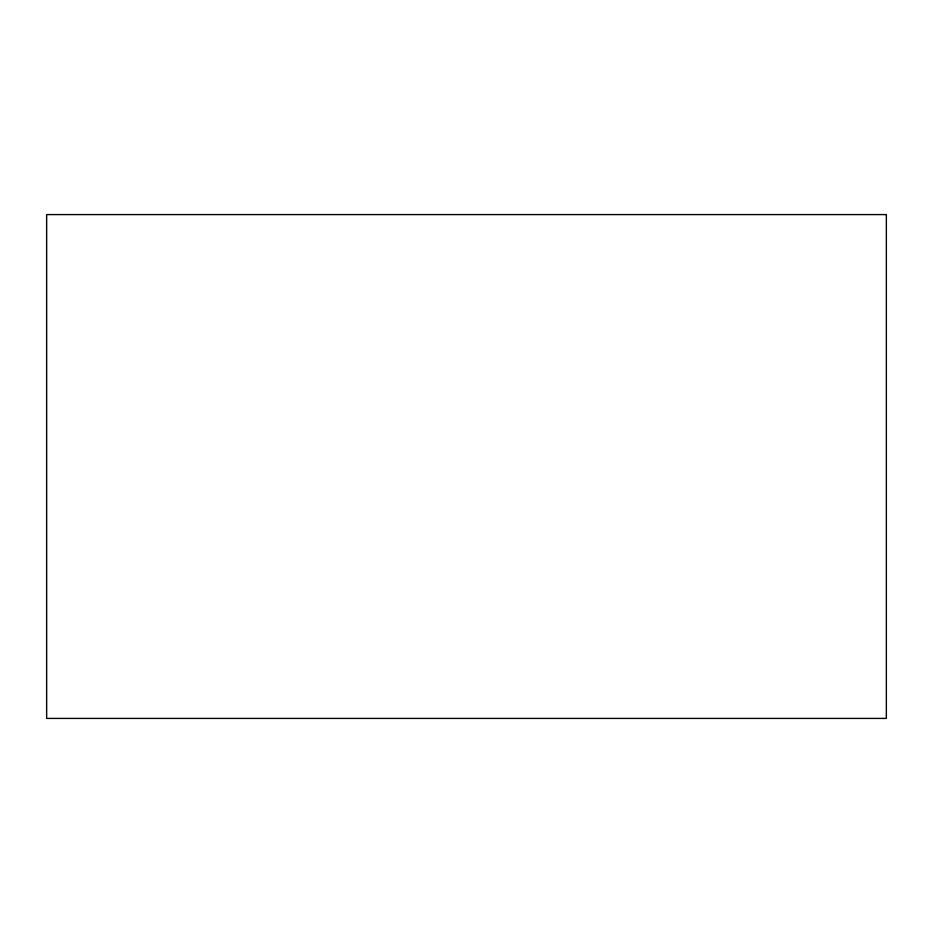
<?xml version="1.0" encoding="UTF-8"?>
<svg xmlns="http://www.w3.org/2000/svg" width="933" height="933" viewBox="0 0 933 933"><rect width="100%" height="100%" fill="white"/><g stroke="black" fill="none" stroke-linecap="round" stroke-linejoin="round"><path stroke-width="1.4" d="M886.35 214.59L46.65 214.59L46.65 718.41L886.35 718.41L886.35 214.59"/></g></svg>
